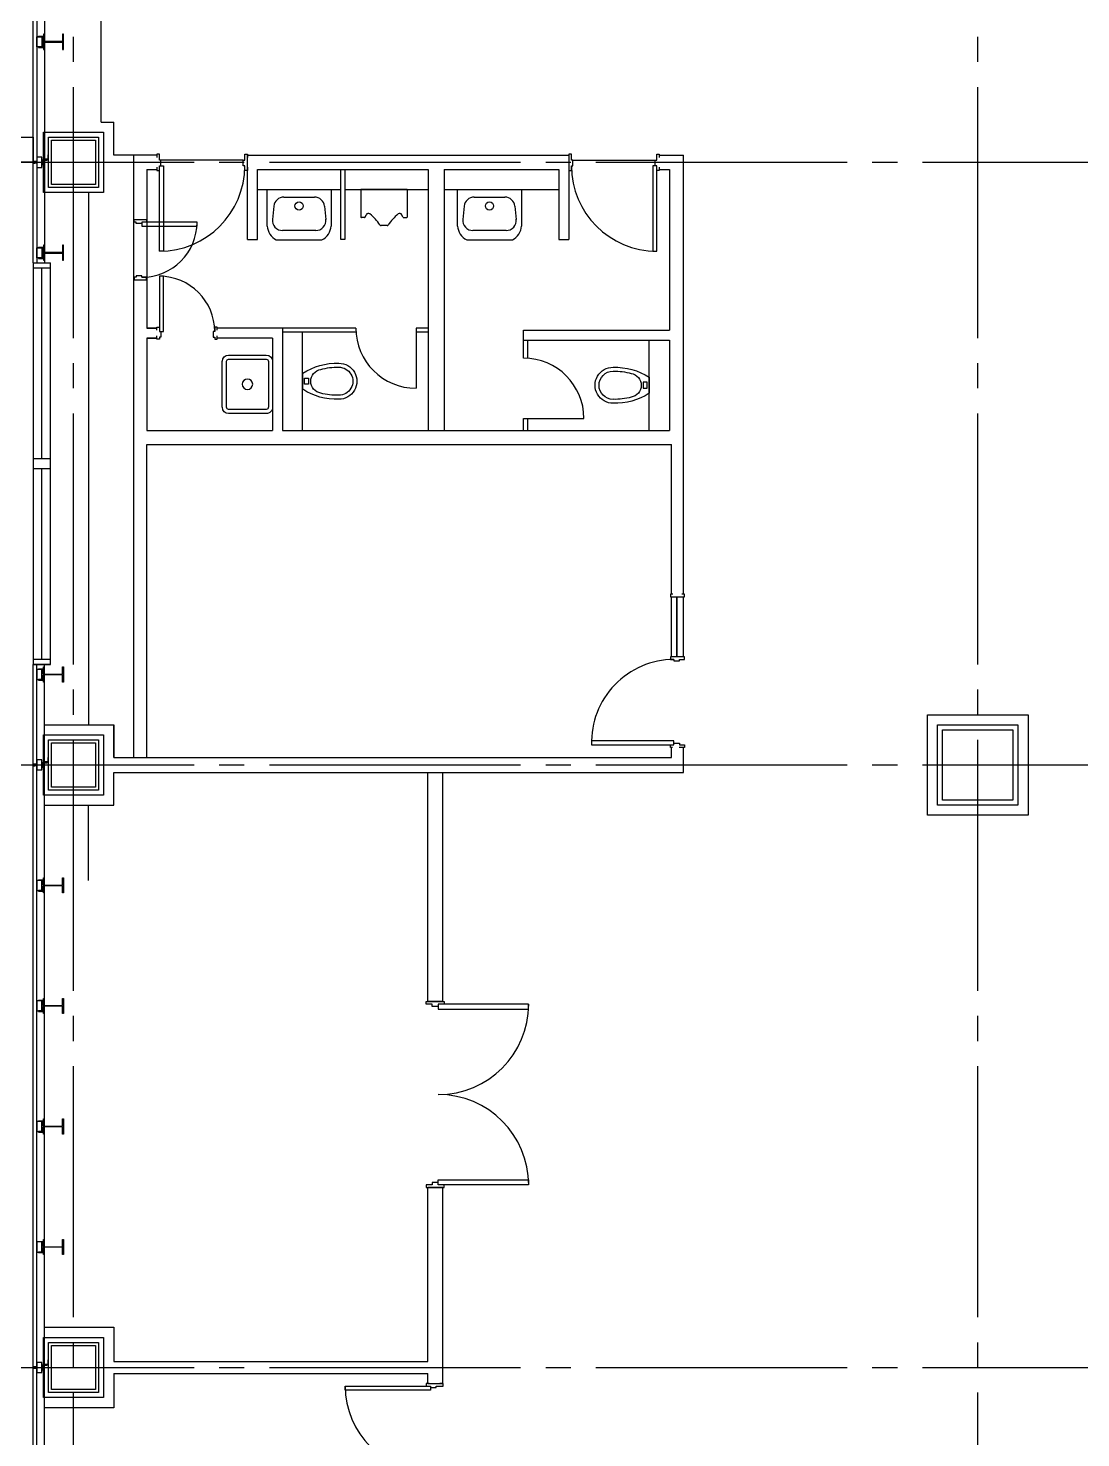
# Model space of a CAD drawing. Header units: millimetres. Extents: x -48783 to 30095, y 6477 to 24477.
# Drawn here: x -45 to 1002, y 15680 to 17084 of the extents above; entities that cross this region are included whole.
import ezdxf

# ---------------------------------------------------------------- set-up
doc = ezdxf.new("R2010")
doc.units = ezdxf.units.MM
doc.header["$LTSCALE"] = 100
doc.linetypes.add('X-N-FAB-L20$0$COL-CEN-LIN', pattern=[3.25, 2.5, -0.25, 0.25, -0.25])
for name, color, linetype in [('0-XREF', 7, 'Continuous'), ('X-N-FAB-L20$0$08', 8, 'Continuous'), ('X-N-FAB-L20$0$BLOCK', 8, 'Continuous'), ('X-N-FAB-L20$0$CCL', 8, 'X-N-FAB-L20$0$COL-CEN-LIN'), ('X-N-FAB-L20$0$COL', 8, 'Continuous'), ('X-N-FAB-L20$0$COL-S', 8, 'Continuous')]:
    doc.layers.add(name, color=color, linetype=linetype)

# ---------------------------------------------------------------- blocks, each defined once
blk = doc.blocks.new('X-N-FAB-L20$0$A$C028b1125')
at = {"layer": 'X-N-FAB-L20$0$COL'}
blk.add_lwpolyline([(0, 60), (60, 60), (60, 0), (0, 0)], close=True, dxfattribs=at)
at = {"layer": 'X-N-FAB-L20$0$COL-S'}
for points in [[(5, 5), (5, 55), (55, 55), (55, 5)], [(8, 8), (8, 52), (52, 52), (52, 8)]]:
    blk.add_lwpolyline(points, close=True, dxfattribs=at)
blk = doc.blocks.new('X-N-FAB-L20$0$A$C01c89b02')
at = {"layer": 'X-N-FAB-L20$0$COL'}
blk.add_lwpolyline([(0, 100), (100, 100), (100, 0), (0, 0)], close=True, dxfattribs=at)
at = {"layer": 'X-N-FAB-L20$0$COL-S'}
for points in [[(10, 90), (90, 90), (90, 10), (10, 10)], [(15, 85), (85, 85), (85, 15), (15, 15)]]:
    blk.add_lwpolyline(points, close=True, dxfattribs=at)
blk = doc.blocks.new('X-N-FAB-L20$0$A$C20c95bda')
at = {"layer": 'X-N-FAB-L20$0$CCL'}
for p, q in [((1020, 0), (1020, 9160)), ((1920, 0), (1920, 9160)), ((240, 6350), (28330, 6350)), ((240, 5750), (28330, 5750)), ((240, 5150), (28330, 5150))]:
    blk.add_line(p, q, dxfattribs=at)
at = {"layer": 'X-N-FAB-L20$0$COL'}
for name, p in [('X-N-FAB-L20$0$A$C028b1125', (990, 6320)), ('X-N-FAB-L20$0$A$C01c89b02', (1870, 5700)), ('X-N-FAB-L20$0$A$C028b1125', (990, 5720)), ('X-N-FAB-L20$0$A$C028b1125', (990, 5120))]:
    blk.add_blockref(name, p, dxfattribs=at)
blk = doc.blocks.new('X-N-FAB-L20$0$A$C1d07c4d4')
blk.add_circle((1026.4, 6298), 0.2)
for centre, major_axis, start_param, end_param in [((926.8, 6280.3), (-7.16, 7.16), 5.497787, 6.96523), ((957.1, 6280.3), (7.16, 7.16), 5.601141, 7.068583), ((1116.3, 6280.3), (-7.16, 7.16), 5.497787, 6.96523), ((1146.6, 6280.3), (7.16, 7.16), 5.601141, 7.068583), ((926.5, 6262.6), (11.6, 11.6), 2.420598, 3.467796), ((925.4, 6267.2), (-7.16, 7.16), 0.682044, 2.356194), ((958.5, 6267.2), (-7.16, 7.16), 2.356194, 4.030345), ((957.4, 6262.6), (11.6, 11.6), 4.386186, 5.433383), ((1116, 6262.6), (11.6, 11.6), 2.420598, 3.467796), ((1114.9, 6267.2), (-7.16, 7.16), 0.682044, 2.356194), ((1148, 6267.2), (-7.16, 7.16), 2.356194, 4.030345), ((1146.9, 6262.6), (11.6, 11.6), 4.386186, 5.433383)]:
    blk.add_ellipse(centre, major_axis=major_axis, ratio=1, start_param=start_param, end_param=end_param)
for centre in [(941.9, 6281.6), (1131.4, 6281.6)]:
    blk.add_ellipse(centre, major_axis=(-2.9, 2.9), ratio=1)
at = {"extrusion": (0, 0, -1)}
for centre, major_axis, start_param, end_param in [((871.8, 6126.9), (-4.41, 4.41), 5.497787, 7.068583), ((871.8, 6126.9), (1.47, 1.47), 3.926991, 5.497787), ((909.2, 6126.9), (-4.41, 4.41), 0.785398, 2.356194), ((909.2, 6126.9), (-1.47, 1.47), 0.785398, 2.356194), ((979.2, 6063.3), (-43.6, 43.6), 0.206884, 0.822018), ((979.2, 6063.3), (-40.8, 40.8), 0.509132, 0.822018), ((981.4, 6107), (12.7, 12.7), 5.497787, 8.63938), ((981.4, 6107), (9.9, 9.9), 5.497787, 8.63938), ((1254.4, 6103), (12.7, 12.7), 2.356194, 5.497787), ((1256.7, 6059.3), (-43.6, 43.6), 0.748778, 1.363912), ((965.5, 6107), (8.5, 8.5), 2.525388, 5.328594), ((1254.4, 6103), (-9.9, 9.9), 3.926991, 7.068583), ((1256.7, 6059.3), (-40.8, 40.8), 0.748778, 1.061664), ((1270.4, 6103), (-8.5, 8.5), 0.954591, 3.757798), ((979.2, 6150.7), (43.6, 43.6), 2.319574, 2.934708), ((979.2, 6150.7), (40.8, 40.8), 2.319574, 2.63246), ((1256.7, 6146.7), (43.6, 43.6), 1.777681, 2.392815), ((871.8, 6081.1), (-4.41, 4.41), 3.926991, 5.497787), ((871.8, 6081.1), (-1.47, 1.47), 3.926991, 5.497787), ((909.2, 6081.1), (-4.41, 4.41), 2.356194, 3.926991), ((909.2, 6081.1), (1.47, 1.47), 0.785398, 2.356194), ((1256.7, 6146.7), (-40.8, 40.8), 3.650725, 3.963611)]:
    blk.add_ellipse(centre, major_axis=major_axis, ratio=1, start_param=start_param, end_param=end_param, dxfattribs=at)
blk.add_ellipse((890.5, 6104), major_axis=(-3.68, 3.68), ratio=1, dxfattribs=at)
blk.add_point((1026.4, 6298))
at = {"layer": 'X-N-FAB-L20$0$08'}
for p, q in [((677.4, 6225), (677.4, 6472.5)), ((680.9, 6472.5), (680.9, 6225)), ((688.4, 6475), (688.4, 6225)), ((744.9, 6365), (744.9, 6472.5)), ((744.9, 6365), (757.4, 6365)), ((757.4, 6332), (757.4, 6365)), ((800.4, 6332), (757.4, 6332)), ((777.4, 5732.5), (777.4, 6332)), ((890.4, 6332), (1210.4, 6332)), ((890.4, 6248), (890.4, 6332)), ((1210.4, 6332), (1210.4, 6248)), ((1300.4, 6332), (1324.4, 6332)), ((1324.4, 5895), (1324.4, 6332)), ((790.4, 6318), (800.4, 6318)), ((790.4, 6318), (790.4, 6160)), ((886.4, 6327), (804.4, 6327)), ((900.4, 6318), (1070.4, 6318)), ((900.4, 6248), (900.4, 6318)), ((1070.4, 6318), (1070.4, 6058)), ((1086.4, 6318), (1086.4, 6058)), ((1086.4, 6318), (1200.4, 6318)), ((1200.4, 6318), (1200.4, 6248)), ((1214.4, 6327), (1296.4, 6327)), ((1300.4, 6318), (1310.4, 6318)), ((1310.4, 6318), (1310.4, 6158)), ((732.4, 6295), (732.4, 5765)), ((900.4, 6298), (983.4, 6298)), ((910.1, 6261.6), (910.1, 6298)), ((910.1, 6298), (973.8, 6298)), ((926.8, 6290.4), (957.1, 6290.4)), ((973.8, 6298), (973.8, 6261.6)), ((987.4, 6298), (1070.4, 6298)), ((1049.4, 6298), (1003.4, 6298)), ((1003.4, 6298), (1003.4, 6270.5)), ((1049.4, 6298), (1049.4, 6270.5)), ((1053.4, 6298), (1070.4, 6298)), ((1086.4, 6298), (1200.4, 6298)), ((1099.6, 6261.6), (1099.6, 6298)), ((1099.6, 6298), (1163.3, 6298)), ((1116.3, 6290.4), (1146.6, 6290.4)), ((1163.3, 6298), (1163.3, 6261.6)), ((916.7, 6281.3), (915.3, 6268.2)), ((967.2, 6281.3), (968.6, 6268.2)), ((1106.2, 6281.3), (1104.8, 6268.2)), ((1156.7, 6281.3), (1158.1, 6268.2)), ((777.4, 6268), (790.4, 6268)), ((1007.1, 6270), (1003.9, 6270)), ((1007.6, 6270.3), (1008.7, 6272.8)), ((1029.4, 6262), (1023.5, 6262)), ((1045.3, 6270.3), (1044.2, 6272.8)), ((1045.8, 6270), (1048.9, 6270)), ((890.4, 6248), (900.4, 6248)), ((919.2, 6247.9), (964.7, 6247.9)), ((958.5, 6257), (925.4, 6257)), ((1108.7, 6247.9), (1154.2, 6247.9)), ((1148, 6257), (1114.9, 6257)), ((1200.4, 6248), (1210.4, 6248)), ((677.4, 6225), (677.4, 5825)), ((677.4, 6225), (694.4, 6225)), ((677.4, 6220), (694.4, 6220)), ((685.9, 6030), (685.9, 6220)), ((694.4, 5825), (694.4, 6225)), ((777.4, 6208), (790.4, 6208)), ((790.4, 6160), (800.4, 6160)), ((800.4, 6160), (790.4, 6160)), ((790.4, 6150), (790.4, 6058)), ((800.4, 6150), (790.4, 6150)), ((790.4, 6150), (800.4, 6150)), ((925.4, 6160), (860.4, 6160)), ((915.4, 6150), (860.4, 6150)), ((915.4, 6150), (915.4, 6058)), ((925.4, 6160), (925.4, 6058)), ((998.4, 6160), (925.4, 6160)), ((998.6, 6156), (925.4, 6156)), ((945.4, 6058), (945.4, 6156)), ((1070.4, 6160), (1058.4, 6160)), ((1058.4, 6160), (1058.4, 6100)), ((1070.4, 6156), (1058.4, 6156)), ((1165.4, 6158), (1310.4, 6158)), ((1165.4, 6148), (1165.4, 6158)), ((1165.4, 6148), (1310.4, 6148)), ((1165.4, 6130), (1165.4, 6148)), ((1169.4, 6130), (1169.4, 6148)), ((1290.4, 6058), (1290.4, 6148)), ((1310.4, 6148), (1310.4, 6058)), ((865.5, 6081.1), (865.5, 6126.9)), ((869.7, 6081.1), (869.7, 6126.9)), ((871.8, 6133.1), (909.2, 6133.1)), ((871.8, 6129), (909.2, 6129)), ((911.3, 6126.9), (911.3, 6081.1)), ((915.4, 6126.9), (915.4, 6081.1)), ((945.4, 6115), (945.4, 6099)), ((947.4, 6110), (951.4, 6110)), ((947.4, 6104), (947.4, 6110)), ((951.4, 6110), (951.4, 6104)), ((1288.4, 6106), (1284.4, 6106)), ((1284.4, 6106), (1284.4, 6100)), ((1288.4, 6100), (1288.4, 6106)), ((1290.4, 6111), (1290.4, 6095)), ((951.4, 6104), (947.4, 6104)), ((1284.4, 6100), (1288.4, 6100)), ((909.2, 6079), (871.8, 6079)), ((909.2, 6074.9), (871.8, 6074.9)), ((1165.4, 6058), (1165.4, 6070)), ((1165.4, 6070), (1225.4, 6070)), ((1169.4, 6058), (1169.4, 6070)), ((790.4, 6058), (915.4, 6058)), ((925.4, 6058), (1310.4, 6058)), ((790.4, 6044), (1312.4, 6044)), ((790.4, 5732.5), (790.4, 6044)), ((1312.4, 5895), (1312.4, 6044)), ((677.4, 6030), (694.4, 6030)), ((677.4, 6020), (694.4, 6020)), ((685.9, 5830), (685.9, 6020)), ((1312.4, 5832.5), (1312.4, 5892.5)), ((1317.4, 5892.5), (1317.4, 5832.5)), ((1318, 5892.5), (1318, 5832.5)), ((1324.4, 5832.5), (1324.4, 5892.5)), ((694.4, 5830), (677.4, 5830)), ((677.4, 3225), (677.4, 5825)), ((694.4, 5825), (677.4, 5825)), ((677.4, 5825), (694.4, 5825)), ((680.9, 3225), (680.9, 5825)), ((688.4, 3225), (688.4, 5825)), ((688.4, 5765), (757.4, 5765)), ((699.4, 5765), (757.4, 5765)), ((757.4, 5732.5), (757.4, 5765)), ((1312.4, 5732.5), (1312.4, 5742.5)), ((1324.4, 5717.5), (1324.4, 5742.5)), ((757.4, 5732.5), (1312.4, 5732.5)), ((757.4, 5717.5), (1324.4, 5717.5)), ((757.4, 5685), (757.4, 5717.5)), ((1069.9, 5489.3), (1069.9, 5717.5)), ((1084.9, 5489.3), (1084.9, 5717.5)), ((688.4, 5685), (757.4, 5685)), ((732.4, 5610), (732.4, 5685)), ((1084.9, 5489.3), (1069.9, 5489.3)), ((1069.9, 5489.3), (1084.9, 5489.3)), ((1084.9, 5304.3), (1069.9, 5304.3)), ((1069.9, 5131), (1069.9, 5304.3)), ((1084.9, 5109), (1084.9, 5304.3)), ((688.4, 5165), (757.4, 5165)), ((757.4, 5165), (757.4, 5131)), ((757.4, 5131), (1069.9, 5131)), ((757.4, 5119), (1069.9, 5119)), ((1069.9, 5109), (1069.9, 5119)), ((1069.9, 5109), (1084.9, 5109))]:
    blk.add_line(p, q, dxfattribs=at)
for points in [[(685.9, 6450), (685.9, 6440), (680.9, 6440), (680.9, 6450)], [(682.4, 6450.6), (687.4, 6450.6), (687.4, 6445.6), (686.8, 6445.6), (686.8, 6450), (682.4, 6450)], [(682.4, 6439.4), (687.4, 6439.4), (687.4, 6444.4), (686.8, 6444.4), (686.8, 6440), (682.4, 6440)], [(687.4, 6452.5), (687.4, 6437.5), (688.3, 6437.5), (688.3, 6444.7), (706.5, 6444.7), (706.5, 6437.5), (707.4, 6437.5), (707.4, 6452.5), (706.5, 6452.5), (706.5, 6445.3), (688.3, 6445.3), (688.3, 6452.5)], [(677.4, 6325), (577.4, 6325), (577.4, 6350), (677.4, 6350)], [(687.4, 6355), (747.4, 6355), (747.4, 6295), (687.4, 6295)], [(692.4, 6300), (692.4, 6350), (742.4, 6350), (742.4, 6300)], [(695.4, 6303), (695.4, 6347), (739.4, 6347), (739.4, 6303)], [(687.4, 6327.5), (692.4, 6327.5), (692.4, 6332.5), (691.8, 6332.5), (691.8, 6328.1), (687.4, 6328.1)], [(677.4, 6324), (677.4, 6326), (680.9, 6326), (680.9, 6324)], [(685.9, 6320), (685.9, 6330), (680.9, 6330), (680.9, 6320)], [(685.9, 6322.5), (685.9, 6327.5), (690.9, 6327.5), (690.9, 6326.9), (686.5, 6326.9), (686.5, 6322.5)], [(802.9, 6321.5), (806.9, 6321.5), (806.9, 6236.5), (802.9, 6236.5)], [(1297.9, 6321.5), (1293.9, 6321.5), (1293.9, 6236.5), (1297.9, 6236.5)], [(785.4, 6265.5), (785.4, 6261.5), (840.4, 6261.5), (840.4, 6265.5)], [(685.9, 6240), (685.9, 6230), (680.9, 6230), (680.9, 6240)], [(682.4, 6240.6), (687.4, 6240.6), (687.4, 6235.6), (686.8, 6235.6), (686.8, 6240), (682.4, 6240)], [(682.4, 6229.4), (687.4, 6229.4), (687.4, 6234.4), (686.8, 6234.4), (686.8, 6230), (682.4, 6230)], [(687.4, 6242.5), (687.4, 6227.5), (688.3, 6227.5), (688.3, 6234.7), (706.5, 6234.7), (706.5, 6227.5), (707.4, 6227.5), (707.4, 6242.5), (706.5, 6242.5), (706.5, 6235.3), (688.3, 6235.3), (688.3, 6242.5)], [(802.9, 6156.5), (806.9, 6156.5), (806.9, 6211.5), (802.9, 6211.5)], [(685.9, 5810), (685.9, 5820), (680.9, 5820), (680.9, 5810)], [(682.4, 5820.6), (687.4, 5820.6), (687.4, 5815.6), (686.8, 5815.6), (686.8, 5820), (682.4, 5820)], [(682.4, 5809.4), (687.4, 5809.4), (687.4, 5814.4), (686.8, 5814.4), (686.8, 5810), (682.4, 5810)], [(687.4, 5807.5), (687.4, 5822.5), (688.3, 5822.5), (688.3, 5815.3), (706.5, 5815.3), (706.5, 5822.5), (707.4, 5822.5), (707.4, 5807.5), (706.5, 5807.5), (706.5, 5814.7), (688.3, 5814.7), (688.3, 5807.5)], [(1567.4, 5775), (1667.4, 5775), (1667.4, 5675), (1567.4, 5675)], [(687.4, 5755), (747.4, 5755), (747.4, 5695), (687.4, 5695)], [(1577.4, 5765), (1657.4, 5765), (1657.4, 5685), (1577.4, 5685)], [(1582.4, 5760), (1652.4, 5760), (1652.4, 5690), (1582.4, 5690)], [(692.4, 5700), (692.4, 5750), (742.4, 5750), (742.4, 5700)], [(695.4, 5703), (695.4, 5747), (739.4, 5747), (739.4, 5703)], [(1314.9, 5745), (1314.9, 5749), (1232.9, 5749), (1232.9, 5745)], [(685.9, 5720), (685.9, 5730), (680.9, 5730), (680.9, 5720)], [(685.9, 5722.5), (685.9, 5727.5), (690.9, 5727.5), (690.9, 5726.9), (686.5, 5726.9), (686.5, 5722.5)], [(687.4, 5727.5), (692.4, 5727.5), (692.4, 5732.5), (691.8, 5732.5), (691.8, 5728.1), (687.4, 5728.1)], [(677.4, 5724), (677.4, 5726), (680.9, 5726), (680.9, 5724)], [(685.9, 5600), (685.9, 5610), (680.9, 5610), (680.9, 5600)], [(682.4, 5610.6), (687.4, 5610.6), (687.4, 5605.6), (686.8, 5605.6), (686.8, 5610), (682.4, 5610)], [(682.4, 5599.4), (687.4, 5599.4), (687.4, 5604.4), (686.8, 5604.4), (686.8, 5600), (682.4, 5600)], [(687.4, 5597.5), (687.4, 5612.5), (688.3, 5612.5), (688.3, 5605.3), (706.5, 5605.3), (706.5, 5612.5), (707.4, 5612.5), (707.4, 5597.5), (706.5, 5597.5), (706.5, 5604.7), (688.3, 5604.7), (688.3, 5597.5)], [(685.9, 5480), (685.9, 5490), (680.9, 5490), (680.9, 5480)], [(682.4, 5490.6), (687.4, 5490.6), (687.4, 5485.6), (686.8, 5485.6), (686.8, 5490), (682.4, 5490)], [(687.4, 5477.5), (687.4, 5492.5), (688.3, 5492.5), (688.3, 5485.3), (706.5, 5485.3), (706.5, 5492.5), (707.4, 5492.5), (707.4, 5477.5), (706.5, 5477.5), (706.5, 5484.7), (688.3, 5484.7), (688.3, 5477.5)], [(1083.2, 5489.3), (1086.4, 5489.3), (1086.4, 5486.8), (1080.4, 5486.8), (1080.4, 5484.3), (1074.4, 5484.3), (1074.4, 5486.8), (1068.4, 5486.8), (1068.4, 5489.3), (1071.6, 5489.3)], [(682.4, 5479.4), (687.4, 5479.4), (687.4, 5484.4), (686.8, 5484.4), (686.8, 5480), (682.4, 5480)], [(1170.3, 5486.8), (1080.4, 5486.8), (1080.4, 5481.8), (1170.3, 5481.8)], [(685.9, 5360), (685.9, 5370), (680.9, 5370), (680.9, 5360)], [(682.4, 5370.6), (687.4, 5370.6), (687.4, 5365.6), (686.8, 5365.6), (686.8, 5370), (682.4, 5370)], [(682.4, 5359.4), (687.4, 5359.4), (687.4, 5364.4), (686.8, 5364.4), (686.8, 5360), (682.4, 5360)], [(687.4, 5357.5), (687.4, 5372.5), (688.3, 5372.5), (688.3, 5365.3), (706.5, 5365.3), (706.5, 5372.5), (707.4, 5372.5), (707.4, 5357.5), (706.5, 5357.5), (706.5, 5364.7), (688.3, 5364.7), (688.3, 5357.5)], [(1083.2, 5304.3), (1086.4, 5304.3), (1086.4, 5306.8), (1080.4, 5306.8), (1080.4, 5309.3), (1074.4, 5309.3), (1074.4, 5306.8), (1068.4, 5306.8), (1068.4, 5304.3), (1071.6, 5304.3)], [(1170.3, 5306.8), (1080.4, 5306.8), (1080.4, 5311.8), (1170.3, 5311.8)], [(685.9, 5240), (685.9, 5250), (680.9, 5250), (680.9, 5240)], [(682.4, 5250.6), (687.4, 5250.6), (687.4, 5245.6), (686.8, 5245.6), (686.8, 5250), (682.4, 5250)], [(687.4, 5237.5), (687.4, 5252.5), (688.3, 5252.5), (688.3, 5245.3), (706.5, 5245.3), (706.5, 5252.5), (707.4, 5252.5), (707.4, 5237.5), (706.5, 5237.5), (706.5, 5244.7), (688.3, 5244.7), (688.3, 5237.5)], [(682.4, 5239.4), (687.4, 5239.4), (687.4, 5244.4), (686.8, 5244.4), (686.8, 5240), (682.4, 5240)], [(687.4, 5155), (747.4, 5155), (747.4, 5095), (687.4, 5095)], [(692.4, 5100), (692.4, 5150), (742.4, 5150), (742.4, 5100)], [(695.4, 5103), (695.4, 5147), (739.4, 5147), (739.4, 5103)], [(677.4, 5124), (677.4, 5126), (680.9, 5126), (680.9, 5124)], [(685.9, 5120), (685.9, 5130), (680.9, 5130), (680.9, 5120)], [(685.9, 5122.5), (685.9, 5127.5), (690.9, 5127.5), (690.9, 5126.9), (686.5, 5126.9), (686.5, 5122.5)], [(687.4, 5127.5), (692.4, 5127.5), (692.4, 5132.5), (691.8, 5132.5), (691.8, 5128.1), (687.4, 5128.1)], [(1072.8, 5106.5), (1072.8, 5102.5), (987.8, 5102.5), (987.8, 5106.5)]]:
    blk.add_lwpolyline(points, close=True, dxfattribs=at)
for points in [[(800.4, 6320.2), (800.4, 6317), (802.9, 6317), (802.9, 6321.5), (804.4, 6321.5), (804.4, 6327), (802.9, 6327), (802.9, 6333), (800.4, 6333), (800.4, 6329.8)], [(890.4, 6320.2), (890.4, 6317), (887.9, 6317), (887.9, 6321.5), (886.4, 6321.5), (886.4, 6327), (887.9, 6327), (887.9, 6333), (890.4, 6333), (890.4, 6329.8)], [(1210.4, 6320.2), (1210.4, 6317), (1212.9, 6317), (1212.9, 6321.5), (1214.4, 6321.5), (1214.4, 6327), (1212.9, 6327), (1212.9, 6333), (1210.4, 6333), (1210.4, 6329.8)], [(1300.4, 6320.2), (1300.4, 6317), (1297.9, 6317), (1297.9, 6321.5), (1296.4, 6321.5), (1296.4, 6327), (1297.9, 6327), (1297.9, 6333), (1300.4, 6333), (1300.4, 6329.8)], [(677.2, 6321.2), (677.2, 6324.2), (678.8, 6324.2), (678.8, 6325.8), (677.2, 6325.8), (677.2, 6328.8)], [(987.4, 6318), (987.4, 6248), (983.4, 6248), (983.4, 6318)], [(786.7, 6268), (789.9, 6268), (789.9, 6265.5), (785.4, 6265.5), (785.4, 6264), (779.9, 6264), (779.9, 6265.5), (777.9, 6265.5), (777.9, 6268), (781.1, 6268)], [(786.7, 6208), (789.9, 6208), (789.9, 6210.5), (785.4, 6210.5), (785.4, 6212), (779.9, 6212), (779.9, 6210.5), (777.9, 6210.5), (777.9, 6208), (781.1, 6208)], [(800.4, 6157.8), (800.4, 6161), (802.9, 6161), (802.9, 6156.5), (804.4, 6156.5), (804.4, 6151), (802.9, 6151), (802.9, 6149), (800.4, 6149), (800.4, 6152.2)], [(860.4, 6157.8), (860.4, 6161), (857.9, 6161), (857.9, 6156.5), (856.4, 6156.5), (856.4, 6151), (857.9, 6151), (857.9, 6149), (860.4, 6149), (860.4, 6152.2)], [(1313.6, 5895), (1311.4, 5895), (1311.4, 5892.5), (1314.9, 5892.5), (1314.9, 5892.5), (1320.4, 5892.5), (1320.4, 5892.5), (1325.4, 5892.5), (1325.4, 5895), (1322.9, 5895)], [(1313.9, 5895), (1313.6, 5895)], [(1313.6, 5832.5), (1311.4, 5832.5), (1311.4, 5830), (1314.9, 5830), (1314.9, 5828.5), (1320.4, 5828.5), (1320.4, 5830), (1325.4, 5830), (1325.4, 5832.5), (1313.6, 5832.5)], [(757.4, 5765), (757.4, 5732.5)], [(1313.6, 5742.5), (1311.4, 5742.5), (1311.4, 5745), (1314.9, 5745), (1314.9, 5746.5), (1320.4, 5746.5), (1320.4, 5745), (1325.4, 5745), (1325.4, 5742.5), (1320.2, 5742.5)], [(677.2, 5721.2), (677.2, 5724.2), (678.8, 5724.2), (678.8, 5725.8), (677.2, 5725.8), (677.2, 5728.8)], [(677.2, 5121.2), (677.2, 5124.2), (678.8, 5124.2), (678.8, 5125.8), (677.2, 5125.8), (677.2, 5128.8)], [(757.4, 5119), (757.4, 5085), (688.4, 5085)], [(1071.5, 5109), (1068.3, 5109), (1068.3, 5106.5), (1072.8, 5106.5), (1072.8, 5105), (1078.3, 5105), (1078.3, 5106.5), (1085.3, 5106.5), (1085.3, 5109), (1082.1, 5109)]]:
    blk.add_lwpolyline(points, dxfattribs=at)
for centre, radius, start, end in [((802.9, 6321.5), 85, 270, 0), ((1297.9, 6321.5), 85, 180, 270), ((1010.9, 6271.8), 2.4, 51.287, 155.3743), ((1042, 6271.8), 2.4, 24.626, 128.7131), ((785.4, 6265.5), 55, 270, 0), ((1003.9, 6270.5), 0.5, 180, 270), ((1007.1, 6270.5), 0.5, 270, 335.373), ((984.6, 6238.9), 44.5, 32.256, 51.287), ((1023.5, 6263.5), 1.5, 212.255, 270), ((1029.4, 6263.5), 1.5, 270, 327.745), ((1068.3, 6238.9), 44.5, 128.7129, 147.7443), ((1045.8, 6270.5), 0.5, 204.627, 270), ((1048.9, 6270.5), 0.5, 270, 360), ((802.9, 6156.5), 55, 0, 90), ((1058.4, 6160), 60, 180, 270), ((1165.4, 6070), 60, 0, 90), ((1315.4, 5747.5), 82.5, 90.3099, 181.7484), ((1080.4, 5486.8), 90, 270, 0), ((1080.4, 5306.8), 90, 0, 90), ((1072.8, 5106.5), 85, 180, 270)]:
    blk.add_arc(centre, radius, start, end, dxfattribs=at)
blk = doc.blocks.new('X-N-FAB-L20')
blk.add_blockref('X-N-FAB-L20$0$A$C1d07c4d4', (-717.4, 10625))
at = {"layer": 'X-N-FAB-L20$0$BLOCK'}
blk.add_blockref('X-N-FAB-L20$0$A$C20c95bda', (-1020, 10600), dxfattribs=at)

msp = doc.modelspace()

# ---------------------------------------------------------------- block references
at = {"layer": '0-XREF'}
msp.add_blockref('X-N-FAB-L20', (0, 0), dxfattribs=at)

doc.saveas('drawing.dxf')
